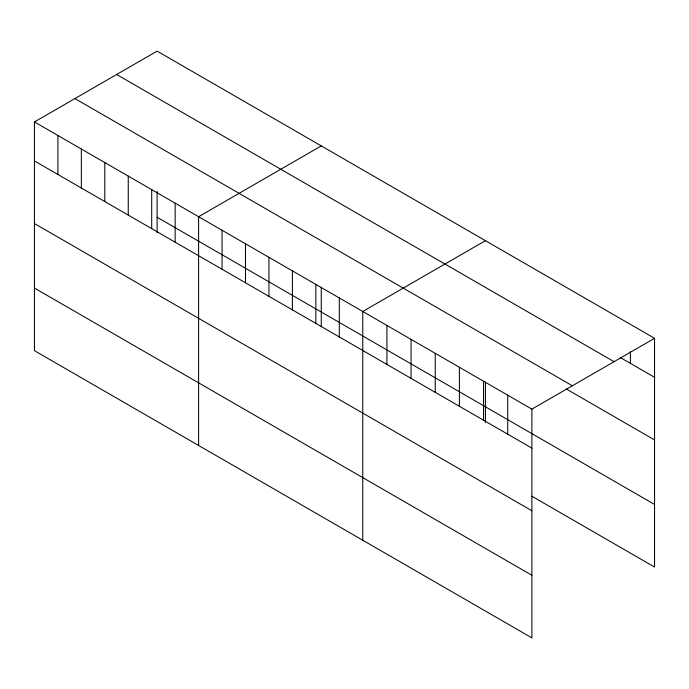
<?xml version="1.0" encoding="UTF-8"?>
<svg xmlns="http://www.w3.org/2000/svg" width="689" height="689" viewBox="0 0 689 689"><rect width="100%" height="100%" fill="white"/><g stroke="black" fill="none" stroke-linecap="round" stroke-linejoin="round"><path stroke-width="1.03" d="M34.45 121.944L531.882 409.137L531.882 637.876L34.45 350.692L34.45 121.944L157.118 51.124L654.55 338.308L654.55 567.056L531.891 496.235M321.272 145.896L198.604 216.716L198.604 445.464M485.426 240.668L362.758 311.488L362.758 540.236M531.882 409.137L654.55 338.308M620.169 357.453L654.55 377.305M116.639 74.49L614.071 361.682M74.929 98.57L572.361 385.762M566.272 388.958L654.55 439.926M157.118 217.25L654.55 504.443M34.45 160.942L531.882 448.134M34.45 223.555L531.882 510.747M34.45 288.071L531.882 575.263M630.392 351.769L630.392 363.361M507.724 395.185L507.724 434.182M485.426 382.068L485.426 422.452M483.557 381.232L483.557 420.23M459.399 367.289L459.399 406.286M435.241 353.336L435.241 392.334M411.075 339.384L411.075 378.382M386.917 325.441L386.917 364.438M339.307 297.949L339.307 336.947M321.272 287.296L321.272 326.629M315.855 284.411L315.855 323.408M292.403 270.872L292.403 309.869M268.951 257.333L268.951 296.33M245.499 243.794L245.499 282.791M222.056 230.255L222.056 269.253M175.152 203.177L175.152 242.175M157.118 191.447L157.118 232.908M151.701 189.639L151.701 228.636M128.249 176.1L128.249 215.097M104.797 162.561L104.797 201.558M81.354 149.022L81.354 188.019M57.902 135.483L57.902 174.481"/></g></svg>
